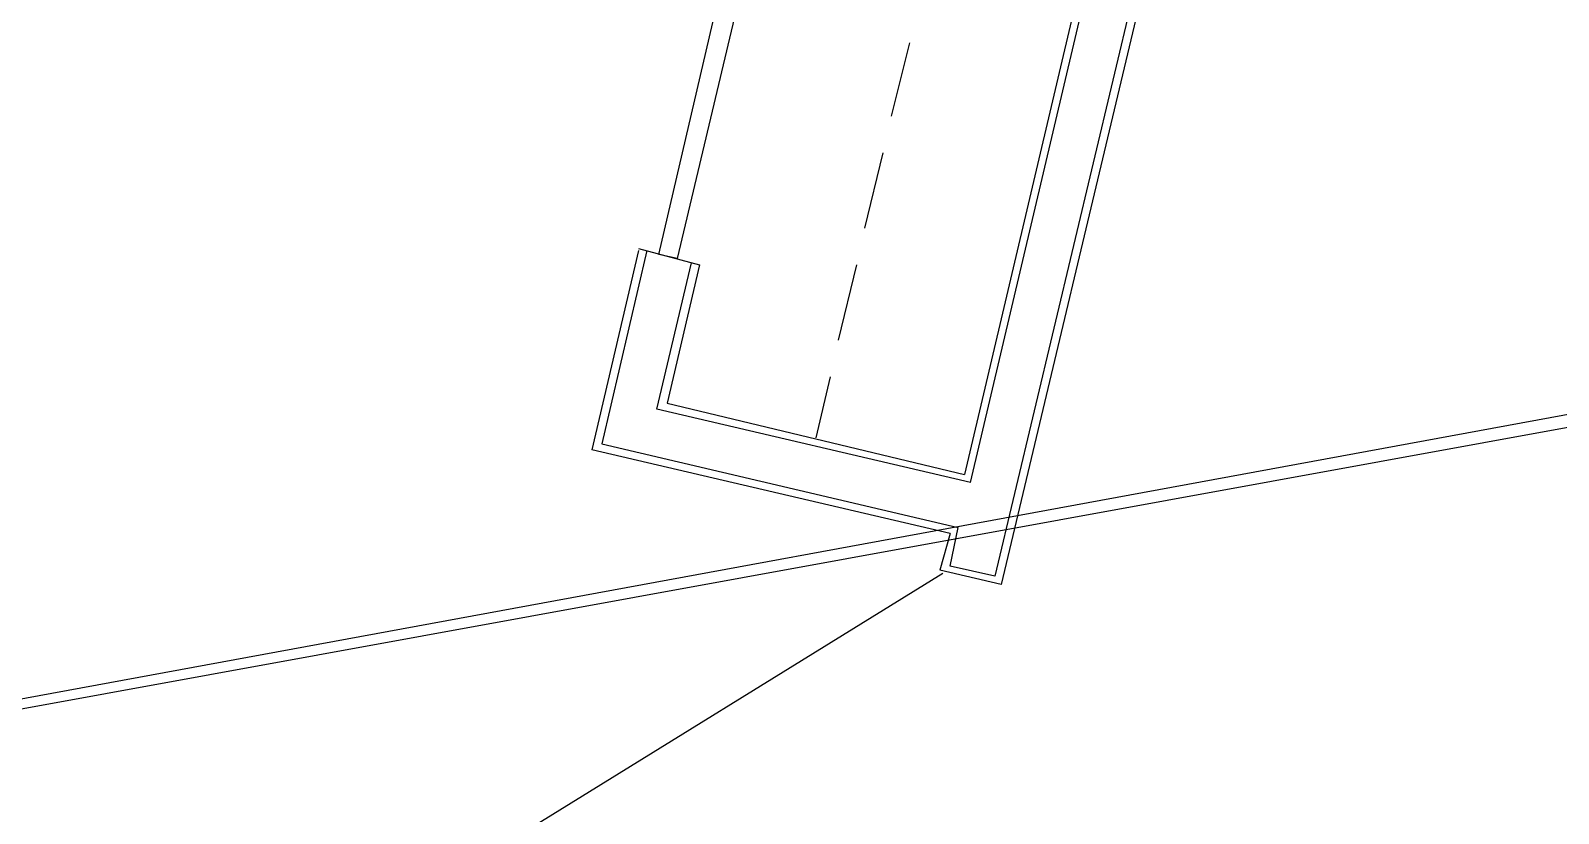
# Model space of a CAD drawing. Header units: feet. Extents: x -84 to 198, y -22 to 181.
# Drawn here: x 69.11 to 79.12, y 146.45 to 151.58 of the extents above; entities that cross this region are included whole.
import ezdxf

# ---------------------------------------------------------------- set-up
doc = ezdxf.new("R2010")
doc.units = ezdxf.units.FT
doc.layers.add('A-LINEA', color=7, linetype='CONTINUOUS')

msp = doc.modelspace()

# ---------------------------------------------------------------- linework, layer by layer
at = {"layer": 'A-LINEA'}
for p, q in [((77.4533, 158.1111), (75.2267, 148.6711)), ((75.2667, 148.6178), (77.5067, 158.1244)), ((118.2654, 156.262), (36.6895, 141.2395)), ((118.2654, 156.262), (36.6895, 141.2395)), ((118.6048, 156.158), (36.6897, 141.24)), ((118.6048, 156.158), (36.6897, 141.24)), ((76.8667, 154.0711), (75.4267, 148.0044)), ((76.9067, 154.0044), (75.4667, 147.9511)), ((74.8667, 151.4978), (74.7467, 151.0178)), ((74.6933, 150.7778), (74.5733, 150.2844)), ((73.0933, 150.1378), (72.7867, 148.8311)), ((73.1467, 150.1378), (72.8533, 148.8711)), ((73.0933, 150.1511), (73.4933, 150.0444)), ((73.2133, 149.0978), (73.44, 150.0578)), ((73.4933, 150.0444), (73.28, 149.1378)), ((74.52, 150.0444), (74.4, 149.5511)), ((74.3467, 149.3111), (74.2533, 148.9111)), ((73.28, 149.1378), (75.2267, 148.6711)), ((75.2667, 148.6178), (73.2133, 149.0978)), ((75.1333, 148.2844), (72.7867, 148.8311)), ((72.8533, 148.8711), (75.1867, 148.3244)), ((75.1333, 148.2844), (75.0667, 148.0444)), ((75.1333, 148.0711), (75.1867, 148.3244)), ((75.4667, 147.9511), (75.0667, 148.0444)), ((75.4267, 148.0044), (75.1333, 148.0711)), ((75.0856, 148.0217), (71.6761, 145.9167))]:
    msp.add_line(p, q, dxfattribs=at)
msp.add_lwpolyline([(73.2267, 150.1111), (73.8667, 152.8711), (74, 152.8444), (73.3467, 150.0844), (73.2267, 150.1111)], dxfattribs=at)

doc.saveas('drawing.dxf')
